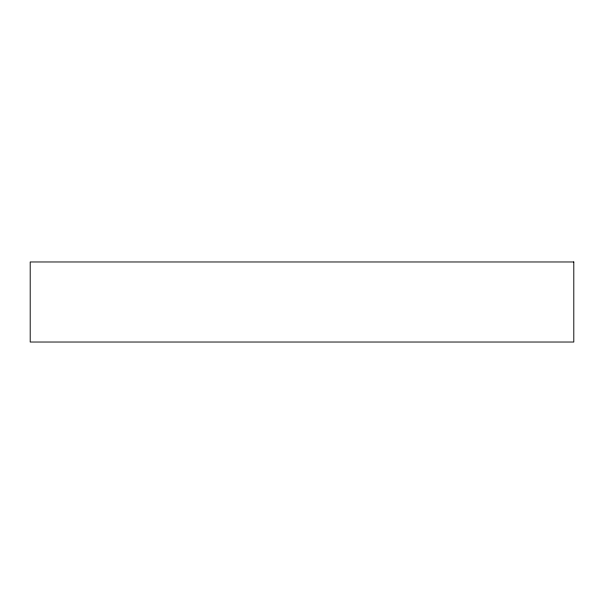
<?xml version="1.0" encoding="UTF-8"?>
<svg xmlns="http://www.w3.org/2000/svg" width="604" height="604" viewBox="0 0 604 604"><rect width="100%" height="100%" fill="white"/><g stroke="black" fill="none" stroke-linecap="round" stroke-linejoin="round"><path stroke-width="0.91" d="M573.8 261.97L30.2 261.97L30.2 342.03L573.8 342.03L573.8 261.97"/></g></svg>
